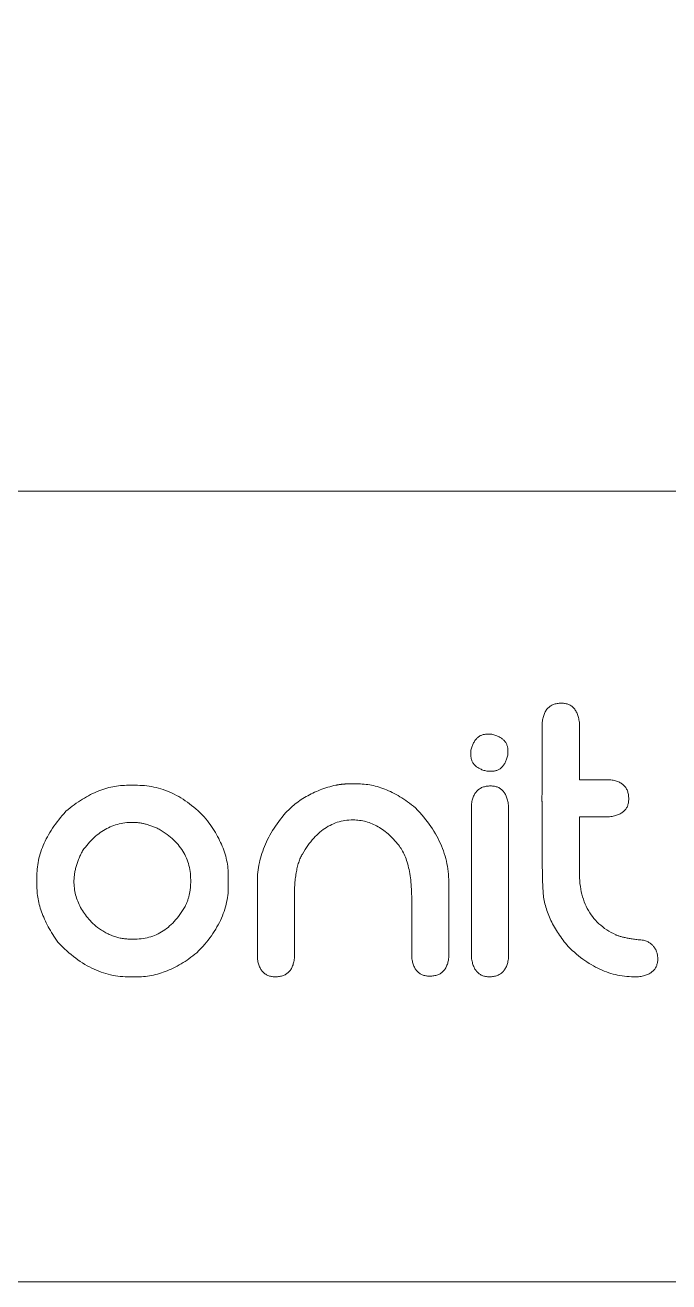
# Model space of a CAD drawing. Header units: metres. Extents: x -2538 to 7610, y -1082 to -498.
# Drawn here: x -1286.2 to -1257.7, y -1081.9 to -1026.2 of the extents above; entities that cross this region are included whole.
import ezdxf

# ---------------------------------------------------------------- set-up
doc = ezdxf.new("R2010")
doc.units = ezdxf.units.M
doc.linetypes.add('AUSGEZOGEN', pattern=[0])
doc.layers.add('Standard', color=7, linetype='AUSGEZOGEN', lineweight=25)

msp = doc.modelspace()

# ---------------------------------------------------------------- linework, layer by layer
at = {"layer": 'Standard', "color": 7, "linetype": 'AUSGEZOGEN', "lineweight": 13}
for points in [[(-1755.083, -1081.873), (-1193.083, -1081.873), (-1193.083, -519.873), (-1755.083, -519.873), (-1755.083, -1081.873)], [(-1262.443, -1056.254), (-1262.398, -1056.255), (-1262.354, -1056.258), (-1262.312, -1056.262), (-1262.271, -1056.269), (-1262.231, -1056.277), (-1262.192, -1056.288), (-1262.155, -1056.3), (-1262.119, -1056.314), (-1262.084, -1056.33), (-1262.051, -1056.348), (-1262.019, -1056.368), (-1261.988, -1056.39), (-1261.958, -1056.413), (-1261.93, -1056.439), (-1261.903, -1056.466), (-1261.877, -1056.495), (-1261.852, -1056.526), (-1261.829, -1056.559), (-1261.807, -1056.594), (-1261.787, -1056.631), (-1261.767, -1056.669), (-1261.749, -1056.71), (-1261.732, -1056.752), (-1261.717, -1056.797), (-1261.702, -1056.843), (-1261.689, -1056.891), (-1261.677, -1056.941), (-1261.667, -1056.992), (-1261.658, -1057.046), (-1261.65, -1057.102), (-1261.65, -1057.11), (-1261.65, -1057.134), (-1261.65, -1057.173), (-1261.65, -1057.225), (-1261.65, -1057.29), (-1261.65, -1057.366), (-1261.65, -1057.452), (-1261.65, -1057.548), (-1261.65, -1057.651), (-1261.65, -1057.761), (-1261.65, -1057.877), (-1261.65, -1057.997), (-1261.65, -1058.12), (-1261.65, -1058.246), (-1261.65, -1058.373), (-1261.65, -1058.5), (-1261.65, -1058.626), (-1261.65, -1058.749), (-1261.65, -1058.87), (-1261.65, -1058.985), (-1261.65, -1059.095), (-1261.65, -1059.199), (-1261.65, -1059.294), (-1261.65, -1059.38), (-1261.65, -1059.456), (-1261.65, -1059.521), (-1261.65, -1059.573), (-1261.65, -1059.612), (-1261.65, -1059.636), (-1261.65, -1059.645), (-1261.645, -1059.645), (-1261.633, -1059.645), (-1261.612, -1059.645), (-1261.585, -1059.645), (-1261.551, -1059.645), (-1261.51, -1059.645), (-1261.465, -1059.645), (-1261.415, -1059.645), (-1261.36, -1059.645), (-1261.302, -1059.645), (-1261.242, -1059.645), (-1261.178, -1059.645), (-1261.113, -1059.645), (-1261.047, -1059.645), (-1260.98, -1059.645), (-1260.913, -1059.645), (-1260.847, -1059.645), (-1260.782, -1059.645), (-1260.718, -1059.645), (-1260.657, -1059.645), (-1260.599, -1059.645), (-1260.545, -1059.645), (-1260.495, -1059.645), (-1260.449, -1059.645), (-1260.409, -1059.645), (-1260.375, -1059.645), (-1260.348, -1059.645), (-1260.327, -1059.645), (-1260.314, -1059.645), (-1260.31, -1059.645), (-1260.254, -1059.651), (-1260.201, -1059.659), (-1260.149, -1059.669), (-1260.099, -1059.68), (-1260.051, -1059.693), (-1260.005, -1059.707), (-1259.961, -1059.722), (-1259.918, -1059.74), (-1259.878, -1059.758), (-1259.839, -1059.778), (-1259.802, -1059.8), (-1259.768, -1059.823), (-1259.735, -1059.847), (-1259.704, -1059.873), (-1259.674, -1059.901), (-1259.647, -1059.93), (-1259.622, -1059.96), (-1259.598, -1059.992), (-1259.576, -1060.026), (-1259.557, -1060.061), (-1259.539, -1060.097), (-1259.523, -1060.135), (-1259.509, -1060.175), (-1259.496, -1060.215), (-1259.486, -1060.258), (-1259.477, -1060.302), (-1259.471, -1060.347), (-1259.466, -1060.394), (-1259.463, -1060.442), (-1259.462, -1060.492), (-1259.463, -1060.537), (-1259.466, -1060.581), (-1259.471, -1060.623), (-1259.477, -1060.664), (-1259.486, -1060.704), (-1259.496, -1060.743), (-1259.509, -1060.78), (-1259.523, -1060.816), (-1259.539, -1060.851), (-1259.557, -1060.884), (-1259.576, -1060.916), (-1259.598, -1060.947), (-1259.622, -1060.977), (-1259.647, -1061.005), (-1259.674, -1061.032), (-1259.704, -1061.058), (-1259.735, -1061.083), (-1259.768, -1061.106), (-1259.802, -1061.128), (-1259.839, -1061.149), (-1259.878, -1061.168), (-1259.918, -1061.186), (-1259.961, -1061.203), (-1260.005, -1061.219), (-1260.051, -1061.233), (-1260.099, -1061.246), (-1260.149, -1061.258), (-1260.201, -1061.268), (-1260.254, -1061.277), (-1260.31, -1061.285), (-1260.314, -1061.285), (-1260.327, -1061.285), (-1260.348, -1061.285), (-1260.375, -1061.285), (-1260.409, -1061.285), (-1260.449, -1061.285), (-1260.495, -1061.285), (-1260.545, -1061.285), (-1260.599, -1061.285), (-1260.657, -1061.285), (-1260.718, -1061.285), (-1260.782, -1061.285), (-1260.847, -1061.285), (-1260.913, -1061.285), (-1260.98, -1061.285), (-1261.047, -1061.285), (-1261.113, -1061.285), (-1261.178, -1061.285), (-1261.242, -1061.285), (-1261.302, -1061.285), (-1261.36, -1061.285), (-1261.415, -1061.285), (-1261.465, -1061.285), (-1261.51, -1061.285), (-1261.551, -1061.285), (-1261.585, -1061.285), (-1261.612, -1061.285), (-1261.633, -1061.285), (-1261.645, -1061.285), (-1261.65, -1061.285), (-1261.65, -1061.293), (-1261.65, -1061.316), (-1261.65, -1061.353), (-1261.65, -1061.403), (-1261.65, -1061.465), (-1261.65, -1061.538), (-1261.65, -1061.621), (-1261.65, -1061.712), (-1261.65, -1061.811), (-1261.65, -1061.916), (-1261.65, -1062.027), (-1261.65, -1062.142), (-1261.65, -1062.26), (-1261.65, -1062.38), (-1261.65, -1062.502), (-1261.65, -1062.623), (-1261.65, -1062.744), (-1261.65, -1062.862), (-1261.65, -1062.977), (-1261.65, -1063.088), (-1261.65, -1063.193), (-1261.65, -1063.292), (-1261.65, -1063.383), (-1261.65, -1063.466), (-1261.65, -1063.539), (-1261.65, -1063.601), (-1261.65, -1063.651), (-1261.65, -1063.688), (-1261.65, -1063.711), (-1261.65, -1063.719), (-1261.648, -1063.854), (-1261.643, -1063.986), (-1261.634, -1064.115), (-1261.621, -1064.241), (-1261.605, -1064.364), (-1261.585, -1064.484), (-1261.562, -1064.602), (-1261.535, -1064.717), (-1261.505, -1064.828), (-1261.471, -1064.937), (-1261.433, -1065.043), (-1261.392, -1065.146), (-1261.347, -1065.246), (-1261.299, -1065.344), (-1261.247, -1065.438), (-1261.191, -1065.53), (-1261.132, -1065.618), (-1261.069, -1065.704), (-1261.003, -1065.787), (-1260.933, -1065.867), (-1260.859, -1065.944), (-1260.782, -1066.018), (-1260.702, -1066.089), (-1260.617, -1066.158), (-1260.53, -1066.223), (-1260.438, -1066.286), (-1260.343, -1066.346), (-1260.245, -1066.403), (-1260.142, -1066.457), (-1260.037, -1066.508), (-1260.012, -1066.519), (-1259.987, -1066.529), (-1259.96, -1066.54), (-1259.932, -1066.55), (-1259.902, -1066.56), (-1259.871, -1066.57), (-1259.839, -1066.58), (-1259.806, -1066.59), (-1259.772, -1066.599), (-1259.736, -1066.608), (-1259.699, -1066.617), (-1259.66, -1066.626), (-1259.621, -1066.635), (-1259.58, -1066.643), (-1259.538, -1066.651), (-1259.494, -1066.66), (-1259.449, -1066.667), (-1259.403, -1066.675), (-1259.356, -1066.683), (-1259.307, -1066.69), (-1259.257, -1066.697), (-1259.206, -1066.704), (-1259.154, -1066.711), (-1259.1, -1066.718), (-1259.045, -1066.724), (-1258.989, -1066.731), (-1258.932, -1066.737), (-1258.873, -1066.743), (-1258.813, -1066.748), (-1258.751, -1066.754), (-1258.714, -1066.77), (-1258.677, -1066.787), (-1258.642, -1066.805), (-1258.608, -1066.824), (-1258.576, -1066.843), (-1258.545, -1066.863), (-1258.515, -1066.884), (-1258.486, -1066.906), (-1258.459, -1066.928), (-1258.432, -1066.952), (-1258.408, -1066.975), (-1258.384, -1067), (-1258.362, -1067.026), (-1258.341, -1067.052), (-1258.321, -1067.079), (-1258.302, -1067.106), (-1258.285, -1067.135), (-1258.269, -1067.164), (-1258.254, -1067.194), (-1258.241, -1067.225), (-1258.229, -1067.256), (-1258.218, -1067.289), (-1258.208, -1067.322), (-1258.2, -1067.356), (-1258.193, -1067.39), (-1258.187, -1067.425), (-1258.183, -1067.462), (-1258.18, -1067.498), (-1258.178, -1067.536), (-1258.177, -1067.574), (-1258.178, -1067.619), (-1258.181, -1067.663), (-1258.186, -1067.705), (-1258.192, -1067.746), (-1258.201, -1067.786), (-1258.211, -1067.825), (-1258.223, -1067.862), (-1258.237, -1067.898), (-1258.254, -1067.933), (-1258.271, -1067.966), (-1258.291, -1067.998), (-1258.313, -1068.029), (-1258.336, -1068.059), (-1258.362, -1068.087), (-1258.389, -1068.114), (-1258.418, -1068.14), (-1258.449, -1068.165), (-1258.482, -1068.188), (-1258.517, -1068.21), (-1258.554, -1068.231), (-1258.593, -1068.25), (-1258.633, -1068.268), (-1258.675, -1068.285), (-1258.72, -1068.301), (-1258.766, -1068.315), (-1258.814, -1068.328), (-1258.864, -1068.34), (-1258.916, -1068.35), (-1258.969, -1068.359), (-1259.025, -1068.367), (-1259.026, -1068.367), (-1259.028, -1068.367), (-1259.031, -1068.367), (-1259.035, -1068.367), (-1259.041, -1068.367), (-1259.048, -1068.367), (-1259.055, -1068.367), (-1259.063, -1068.367), (-1259.072, -1068.367), (-1259.082, -1068.367), (-1259.091, -1068.367), (-1259.102, -1068.367), (-1259.112, -1068.367), (-1259.123, -1068.367), (-1259.134, -1068.367), (-1259.145, -1068.367), (-1259.156, -1068.367), (-1259.167, -1068.367), (-1259.177, -1068.367), (-1259.187, -1068.367), (-1259.196, -1068.367), (-1259.205, -1068.367), (-1259.213, -1068.367), (-1259.221, -1068.367), (-1259.227, -1068.367), (-1259.233, -1068.367), (-1259.237, -1068.367), (-1259.241, -1068.367), (-1259.243, -1068.367), (-1259.244, -1068.367), (-1259.346, -1068.366), (-1259.449, -1068.361), (-1259.551, -1068.354), (-1259.652, -1068.343), (-1259.753, -1068.33), (-1259.854, -1068.314), (-1259.954, -1068.294), (-1260.054, -1068.272), (-1260.153, -1068.247), (-1260.252, -1068.218), (-1260.351, -1068.187), (-1260.449, -1068.153), (-1260.547, -1068.116), (-1260.644, -1068.075), (-1260.741, -1068.032), (-1260.837, -1067.986), (-1260.933, -1067.937), (-1261.029, -1067.885), (-1261.124, -1067.83), (-1261.218, -1067.772), (-1261.313, -1067.711), (-1261.407, -1067.647), (-1261.5, -1067.58), (-1261.593, -1067.51), (-1261.686, -1067.437), (-1261.778, -1067.361), (-1261.869, -1067.282), (-1261.961, -1067.2), (-1262.052, -1067.115), (-1262.142, -1067.027), (-1262.202, -1066.957), (-1262.26, -1066.886), (-1262.317, -1066.815), (-1262.372, -1066.744), (-1262.425, -1066.672), (-1262.477, -1066.601), (-1262.527, -1066.529), (-1262.575, -1066.457), (-1262.622, -1066.385), (-1262.668, -1066.313), (-1262.711, -1066.241), (-1262.753, -1066.169), (-1262.794, -1066.096), (-1262.833, -1066.023), (-1262.87, -1065.951), (-1262.906, -1065.878), (-1262.94, -1065.805), (-1262.972, -1065.731), (-1263.003, -1065.658), (-1263.032, -1065.584), (-1263.06, -1065.51), (-1263.086, -1065.437), (-1263.11, -1065.363), (-1263.133, -1065.288), (-1263.154, -1065.214), (-1263.174, -1065.139), (-1263.192, -1065.065), (-1263.208, -1064.99), (-1263.223, -1064.915), (-1263.236, -1064.84), (-1263.239, -1064.797), (-1263.243, -1064.754), (-1263.246, -1064.71), (-1263.249, -1064.666), (-1263.253, -1064.622), (-1263.256, -1064.577), (-1263.258, -1064.533), (-1263.261, -1064.488), (-1263.264, -1064.442), (-1263.266, -1064.396), (-1263.269, -1064.35), (-1263.271, -1064.304), (-1263.273, -1064.257), (-1263.275, -1064.21), (-1263.277, -1064.163), (-1263.279, -1064.116), (-1263.28, -1064.068), (-1263.282, -1064.02), (-1263.283, -1063.971), (-1263.284, -1063.922), (-1263.286, -1063.873), (-1263.287, -1063.824), (-1263.288, -1063.774), (-1263.288, -1063.724), (-1263.289, -1063.674), (-1263.289, -1063.623), (-1263.29, -1063.572), (-1263.29, -1063.521), (-1263.29, -1063.47), (-1263.29, -1063.418), (-1263.29, -1063.41), (-1263.29, -1063.387), (-1263.29, -1063.351), (-1263.29, -1063.301), (-1263.29, -1063.24), (-1263.29, -1063.168), (-1263.29, -1063.086), (-1263.29, -1062.996), (-1263.29, -1062.898), (-1263.29, -1062.794), (-1263.29, -1062.685), (-1263.29, -1062.571), (-1263.29, -1062.454), (-1263.29, -1062.335), (-1263.29, -1062.215), (-1263.29, -1062.095), (-1263.29, -1061.976), (-1263.29, -1061.859), (-1263.29, -1061.745), (-1263.29, -1061.636), (-1263.29, -1061.532), (-1263.29, -1061.434), (-1263.29, -1061.344), (-1263.29, -1061.262), (-1263.29, -1061.19), (-1263.29, -1061.129), (-1263.29, -1061.079), (-1263.29, -1061.042), (-1263.29, -1061.02), (-1263.29, -1061.012), (-1263.29, -1060.988), (-1263.291, -1060.965), (-1263.291, -1060.942), (-1263.291, -1060.92), (-1263.291, -1060.898), (-1263.292, -1060.876), (-1263.292, -1060.855), (-1263.292, -1060.834), (-1263.293, -1060.813), (-1263.294, -1060.793), (-1263.294, -1060.773), (-1263.295, -1060.754), (-1263.296, -1060.735), (-1263.296, -1060.716), (-1263.297, -1060.697), (-1263.298, -1060.679), (-1263.299, -1060.662), (-1263.3, -1060.644), (-1263.302, -1060.627), (-1263.303, -1060.611), (-1263.304, -1060.594), (-1263.305, -1060.579), (-1263.307, -1060.563), (-1263.308, -1060.548), (-1263.31, -1060.533), (-1263.311, -1060.519), (-1263.313, -1060.505), (-1263.314, -1060.491), (-1263.316, -1060.478), (-1263.318, -1060.465), (-1263.316, -1060.452), (-1263.314, -1060.439), (-1263.313, -1060.425), (-1263.311, -1060.411), (-1263.31, -1060.397), (-1263.308, -1060.382), (-1263.307, -1060.367), (-1263.305, -1060.351), (-1263.304, -1060.335), (-1263.303, -1060.319), (-1263.302, -1060.302), (-1263.3, -1060.286), (-1263.299, -1060.268), (-1263.298, -1060.251), (-1263.297, -1060.232), (-1263.296, -1060.214), (-1263.296, -1060.195), (-1263.295, -1060.176), (-1263.294, -1060.157), (-1263.294, -1060.137), (-1263.293, -1060.116), (-1263.292, -1060.096), (-1263.292, -1060.075), (-1263.292, -1060.054), (-1263.291, -1060.032), (-1263.291, -1060.01), (-1263.291, -1059.987), (-1263.291, -1059.965), (-1263.29, -1059.942), (-1263.29, -1059.918), (-1263.29, -1059.909), (-1263.29, -1059.882), (-1263.29, -1059.839), (-1263.29, -1059.781), (-1263.29, -1059.709), (-1263.29, -1059.625), (-1263.29, -1059.53), (-1263.29, -1059.424), (-1263.29, -1059.31), (-1263.29, -1059.188), (-1263.29, -1059.06), (-1263.29, -1058.927), (-1263.29, -1058.79), (-1263.29, -1058.65), (-1263.29, -1058.51), (-1263.29, -1058.369), (-1263.29, -1058.23), (-1263.29, -1058.093), (-1263.29, -1057.96), (-1263.29, -1057.832), (-1263.29, -1057.71), (-1263.29, -1057.596), (-1263.29, -1057.49), (-1263.29, -1057.395), (-1263.29, -1057.31), (-1263.29, -1057.238), (-1263.29, -1057.18), (-1263.29, -1057.137), (-1263.29, -1057.111), (-1263.29, -1057.102), (-1263.284, -1057.046), (-1263.276, -1056.992), (-1263.266, -1056.941), (-1263.255, -1056.891), (-1263.242, -1056.843), (-1263.228, -1056.797), (-1263.213, -1056.752), (-1263.195, -1056.71), (-1263.177, -1056.669), (-1263.157, -1056.631), (-1263.135, -1056.594), (-1263.112, -1056.559), (-1263.088, -1056.526), (-1263.062, -1056.495), (-1263.034, -1056.466), (-1263.005, -1056.439), (-1262.975, -1056.413), (-1262.943, -1056.39), (-1262.909, -1056.368), (-1262.874, -1056.348), (-1262.838, -1056.33), (-1262.8, -1056.314), (-1262.76, -1056.3), (-1262.72, -1056.288), (-1262.677, -1056.277), (-1262.633, -1056.269), (-1262.588, -1056.262), (-1262.541, -1056.258), (-1262.493, -1056.255), (-1262.443, -1056.254)], [(-1265.745, -1057.628), (-1265.744, -1057.628), (-1265.742, -1057.628), (-1265.738, -1057.628), (-1265.734, -1057.628), (-1265.728, -1057.628), (-1265.722, -1057.628), (-1265.714, -1057.628), (-1265.706, -1057.628), (-1265.697, -1057.628), (-1265.688, -1057.628), (-1265.678, -1057.628), (-1265.668, -1057.628), (-1265.657, -1057.628), (-1265.646, -1057.628), (-1265.635, -1057.628), (-1265.624, -1057.628), (-1265.613, -1057.628), (-1265.603, -1057.628), (-1265.592, -1057.628), (-1265.583, -1057.628), (-1265.573, -1057.628), (-1265.564, -1057.628), (-1265.556, -1057.628), (-1265.549, -1057.628), (-1265.542, -1057.628), (-1265.536, -1057.628), (-1265.532, -1057.628), (-1265.529, -1057.628), (-1265.527, -1057.628), (-1265.526, -1057.628), (-1265.479, -1057.641), (-1265.434, -1057.654), (-1265.391, -1057.668), (-1265.349, -1057.683), (-1265.309, -1057.699), (-1265.27, -1057.715), (-1265.233, -1057.733), (-1265.197, -1057.751), (-1265.163, -1057.769), (-1265.131, -1057.789), (-1265.1, -1057.809), (-1265.071, -1057.83), (-1265.043, -1057.852), (-1265.017, -1057.875), (-1264.993, -1057.898), (-1264.97, -1057.922), (-1264.948, -1057.947), (-1264.929, -1057.972), (-1264.91, -1057.999), (-1264.894, -1058.026), (-1264.879, -1058.054), (-1264.865, -1058.082), (-1264.854, -1058.112), (-1264.843, -1058.142), (-1264.835, -1058.173), (-1264.828, -1058.205), (-1264.822, -1058.237), (-1264.818, -1058.27), (-1264.816, -1058.304), (-1264.815, -1058.339), (-1264.815, -1058.34), (-1264.815, -1058.342), (-1264.815, -1058.345), (-1264.815, -1058.35), (-1264.815, -1058.355), (-1264.815, -1058.362), (-1264.815, -1058.369), (-1264.815, -1058.377), (-1264.815, -1058.386), (-1264.815, -1058.396), (-1264.815, -1058.406), (-1264.815, -1058.416), (-1264.815, -1058.427), (-1264.815, -1058.437), (-1264.815, -1058.448), (-1264.815, -1058.459), (-1264.815, -1058.47), (-1264.815, -1058.481), (-1264.815, -1058.491), (-1264.815, -1058.501), (-1264.815, -1058.51), (-1264.815, -1058.519), (-1264.815, -1058.527), (-1264.815, -1058.535), (-1264.815, -1058.541), (-1264.815, -1058.547), (-1264.815, -1058.552), (-1264.815, -1058.555), (-1264.815, -1058.557), (-1264.815, -1058.558), (-1264.828, -1058.604), (-1264.841, -1058.649), (-1264.855, -1058.693), (-1264.87, -1058.735), (-1264.886, -1058.775), (-1264.902, -1058.814), (-1264.92, -1058.851), (-1264.938, -1058.886), (-1264.956, -1058.92), (-1264.976, -1058.953), (-1264.996, -1058.983), (-1265.017, -1059.013), (-1265.039, -1059.04), (-1265.062, -1059.066), (-1265.085, -1059.091), (-1265.109, -1059.114), (-1265.134, -1059.135), (-1265.159, -1059.155), (-1265.186, -1059.173), (-1265.213, -1059.19), (-1265.241, -1059.205), (-1265.269, -1059.218), (-1265.299, -1059.23), (-1265.329, -1059.24), (-1265.36, -1059.249), (-1265.391, -1059.256), (-1265.424, -1059.261), (-1265.457, -1059.265), (-1265.491, -1059.268), (-1265.526, -1059.269), (-1265.527, -1059.269), (-1265.529, -1059.269), (-1265.532, -1059.269), (-1265.536, -1059.269), (-1265.542, -1059.269), (-1265.549, -1059.269), (-1265.556, -1059.269), (-1265.564, -1059.269), (-1265.573, -1059.269), (-1265.583, -1059.269), (-1265.592, -1059.269), (-1265.603, -1059.269), (-1265.613, -1059.269), (-1265.624, -1059.269), (-1265.635, -1059.269), (-1265.646, -1059.269), (-1265.657, -1059.269), (-1265.668, -1059.269), (-1265.678, -1059.269), (-1265.688, -1059.269), (-1265.697, -1059.269), (-1265.706, -1059.269), (-1265.714, -1059.269), (-1265.722, -1059.269), (-1265.728, -1059.269), (-1265.734, -1059.269), (-1265.738, -1059.269), (-1265.742, -1059.269), (-1265.744, -1059.269), (-1265.745, -1059.269), (-1265.791, -1059.256), (-1265.836, -1059.242), (-1265.88, -1059.228), (-1265.922, -1059.213), (-1265.962, -1059.198), (-1266.001, -1059.181), (-1266.038, -1059.164), (-1266.073, -1059.146), (-1266.107, -1059.127), (-1266.14, -1059.108), (-1266.17, -1059.087), (-1266.2, -1059.066), (-1266.227, -1059.044), (-1266.253, -1059.022), (-1266.278, -1058.999), (-1266.301, -1058.975), (-1266.322, -1058.95), (-1266.342, -1058.924), (-1266.36, -1058.898), (-1266.377, -1058.871), (-1266.392, -1058.843), (-1266.405, -1058.814), (-1266.417, -1058.785), (-1266.427, -1058.755), (-1266.436, -1058.724), (-1266.443, -1058.692), (-1266.448, -1058.66), (-1266.452, -1058.626), (-1266.455, -1058.592), (-1266.456, -1058.558), (-1266.456, -1058.557), (-1266.456, -1058.555), (-1266.456, -1058.552), (-1266.456, -1058.547), (-1266.456, -1058.541), (-1266.456, -1058.535), (-1266.456, -1058.527), (-1266.456, -1058.519), (-1266.456, -1058.51), (-1266.456, -1058.501), (-1266.456, -1058.491), (-1266.456, -1058.481), (-1266.456, -1058.47), (-1266.456, -1058.459), (-1266.456, -1058.448), (-1266.456, -1058.437), (-1266.456, -1058.427), (-1266.456, -1058.416), (-1266.456, -1058.406), (-1266.456, -1058.396), (-1266.456, -1058.386), (-1266.456, -1058.377), (-1266.456, -1058.369), (-1266.456, -1058.362), (-1266.456, -1058.355), (-1266.456, -1058.35), (-1266.456, -1058.345), (-1266.456, -1058.342), (-1266.456, -1058.34), (-1266.456, -1058.339), (-1266.443, -1058.292), (-1266.429, -1058.247), (-1266.415, -1058.204), (-1266.4, -1058.162), (-1266.384, -1058.122), (-1266.368, -1058.083), (-1266.351, -1058.046), (-1266.333, -1058.01), (-1266.314, -1057.976), (-1266.295, -1057.944), (-1266.274, -1057.913), (-1266.253, -1057.884), (-1266.231, -1057.856), (-1266.209, -1057.83), (-1266.186, -1057.806), (-1266.161, -1057.783), (-1266.137, -1057.761), (-1266.111, -1057.742), (-1266.085, -1057.724), (-1266.058, -1057.707), (-1266.03, -1057.692), (-1266.001, -1057.678), (-1265.972, -1057.667), (-1265.942, -1057.656), (-1265.911, -1057.648), (-1265.879, -1057.641), (-1265.846, -1057.635), (-1265.813, -1057.631), (-1265.779, -1057.629), (-1265.745, -1057.628)], [(-1271.917, -1059.829), (-1271.916, -1059.829), (-1271.911, -1059.829), (-1271.904, -1059.829), (-1271.893, -1059.829), (-1271.881, -1059.829), (-1271.866, -1059.829), (-1271.85, -1059.829), (-1271.831, -1059.829), (-1271.811, -1059.829), (-1271.79, -1059.829), (-1271.767, -1059.829), (-1271.744, -1059.829), (-1271.72, -1059.829), (-1271.696, -1059.829), (-1271.671, -1059.829), (-1271.647, -1059.829), (-1271.622, -1059.829), (-1271.598, -1059.829), (-1271.575, -1059.829), (-1271.553, -1059.829), (-1271.532, -1059.829), (-1271.512, -1059.829), (-1271.493, -1059.829), (-1271.476, -1059.829), (-1271.462, -1059.829), (-1271.449, -1059.829), (-1271.439, -1059.829), (-1271.431, -1059.829), (-1271.427, -1059.829), (-1271.425, -1059.829), (-1271.344, -1059.83), (-1271.262, -1059.834), (-1271.18, -1059.84), (-1271.098, -1059.848), (-1271.015, -1059.859), (-1270.933, -1059.872), (-1270.85, -1059.887), (-1270.768, -1059.904), (-1270.685, -1059.924), (-1270.602, -1059.947), (-1270.519, -1059.972), (-1270.435, -1059.999), (-1270.352, -1060.028), (-1270.268, -1060.06), (-1270.184, -1060.094), (-1270.101, -1060.13), (-1270.016, -1060.169), (-1269.932, -1060.211), (-1269.848, -1060.254), (-1269.763, -1060.3), (-1269.679, -1060.348), (-1269.594, -1060.399), (-1269.509, -1060.452), (-1269.424, -1060.507), (-1269.338, -1060.565), (-1269.253, -1060.625), (-1269.167, -1060.687), (-1269.082, -1060.752), (-1268.996, -1060.819), (-1268.91, -1060.889), (-1268.813, -1060.99), (-1268.719, -1061.091), (-1268.629, -1061.194), (-1268.542, -1061.296), (-1268.458, -1061.4), (-1268.378, -1061.504), (-1268.301, -1061.608), (-1268.227, -1061.713), (-1268.157, -1061.819), (-1268.089, -1061.926), (-1268.025, -1062.032), (-1267.965, -1062.14), (-1267.907, -1062.248), (-1267.853, -1062.357), (-1267.802, -1062.466), (-1267.755, -1062.576), (-1267.71, -1062.686), (-1267.669, -1062.798), (-1267.632, -1062.909), (-1267.597, -1063.021), (-1267.566, -1063.134), (-1267.538, -1063.248), (-1267.513, -1063.362), (-1267.492, -1063.476), (-1267.474, -1063.592), (-1267.459, -1063.708), (-1267.448, -1063.824), (-1267.44, -1063.941), (-1267.435, -1064.059), (-1267.433, -1064.177), (-1267.433, -1064.188), (-1267.433, -1064.219), (-1267.433, -1064.27), (-1267.433, -1064.339), (-1267.433, -1064.424), (-1267.433, -1064.524), (-1267.433, -1064.638), (-1267.433, -1064.763), (-1267.433, -1064.899), (-1267.433, -1065.043), (-1267.433, -1065.195), (-1267.433, -1065.353), (-1267.433, -1065.516), (-1267.433, -1065.681), (-1267.433, -1065.848), (-1267.433, -1066.015), (-1267.433, -1066.18), (-1267.433, -1066.343), (-1267.433, -1066.501), (-1267.433, -1066.653), (-1267.433, -1066.798), (-1267.433, -1066.933), (-1267.433, -1067.059), (-1267.433, -1067.172), (-1267.433, -1067.272), (-1267.433, -1067.357), (-1267.433, -1067.426), (-1267.433, -1067.477), (-1267.433, -1067.509), (-1267.433, -1067.52), (-1267.44, -1067.573), (-1267.448, -1067.625), (-1267.457, -1067.675), (-1267.469, -1067.724), (-1267.481, -1067.77), (-1267.495, -1067.815), (-1267.511, -1067.858), (-1267.528, -1067.899), (-1267.547, -1067.938), (-1267.567, -1067.975), (-1267.588, -1068.011), (-1267.611, -1068.045), (-1267.636, -1068.076), (-1267.662, -1068.107), (-1267.689, -1068.135), (-1267.718, -1068.161), (-1267.749, -1068.186), (-1267.781, -1068.209), (-1267.814, -1068.23), (-1267.849, -1068.249), (-1267.886, -1068.266), (-1267.924, -1068.282), (-1267.963, -1068.295), (-1268.004, -1068.307), (-1268.046, -1068.317), (-1268.09, -1068.325), (-1268.136, -1068.332), (-1268.182, -1068.336), (-1268.231, -1068.339), (-1268.281, -1068.34), (-1268.326, -1068.339), (-1268.369, -1068.336), (-1268.412, -1068.332), (-1268.453, -1068.325), (-1268.493, -1068.317), (-1268.531, -1068.307), (-1268.568, -1068.295), (-1268.604, -1068.282), (-1268.639, -1068.266), (-1268.673, -1068.249), (-1268.705, -1068.23), (-1268.736, -1068.209), (-1268.765, -1068.186), (-1268.794, -1068.161), (-1268.821, -1068.135), (-1268.847, -1068.107), (-1268.871, -1068.076), (-1268.894, -1068.045), (-1268.916, -1068.011), (-1268.937, -1067.975), (-1268.956, -1067.938), (-1268.975, -1067.899), (-1268.991, -1067.858), (-1269.007, -1067.815), (-1269.021, -1067.77), (-1269.034, -1067.724), (-1269.046, -1067.675), (-1269.057, -1067.625), (-1269.066, -1067.573), (-1269.074, -1067.52), (-1269.074, -1067.511), (-1269.074, -1067.486), (-1269.074, -1067.447), (-1269.074, -1067.393), (-1269.074, -1067.327), (-1269.074, -1067.249), (-1269.074, -1067.161), (-1269.074, -1067.064), (-1269.074, -1066.958), (-1269.074, -1066.846), (-1269.074, -1066.728), (-1269.074, -1066.605), (-1269.074, -1066.479), (-1269.074, -1066.35), (-1269.074, -1066.221), (-1269.074, -1066.091), (-1269.074, -1065.963), (-1269.074, -1065.836), (-1269.074, -1065.714), (-1269.074, -1065.595), (-1269.074, -1065.483), (-1269.074, -1065.378), (-1269.074, -1065.28), (-1269.074, -1065.192), (-1269.074, -1065.114), (-1269.074, -1065.048), (-1269.074, -1064.995), (-1269.074, -1064.955), (-1269.074, -1064.93), (-1269.074, -1064.922), (-1269.074, -1064.809), (-1269.076, -1064.698), (-1269.08, -1064.59), (-1269.085, -1064.484), (-1269.091, -1064.379), (-1269.099, -1064.277), (-1269.108, -1064.178), (-1269.118, -1064.08), (-1269.13, -1063.985), (-1269.144, -1063.891), (-1269.158, -1063.8), (-1269.174, -1063.711), (-1269.192, -1063.624), (-1269.211, -1063.54), (-1269.231, -1063.457), (-1269.252, -1063.377), (-1269.276, -1063.299), (-1269.3, -1063.223), (-1269.326, -1063.149), (-1269.353, -1063.078), (-1269.382, -1063.008), (-1269.412, -1062.941), (-1269.443, -1062.876), (-1269.476, -1062.813), (-1269.51, -1062.753), (-1269.546, -1062.694), (-1269.583, -1062.638), (-1269.621, -1062.583), (-1269.661, -1062.531), (-1269.703, -1062.481), (-1269.761, -1062.412), (-1269.819, -1062.345), (-1269.878, -1062.28), (-1269.938, -1062.218), (-1269.998, -1062.158), (-1270.059, -1062.1), (-1270.12, -1062.045), (-1270.182, -1061.992), (-1270.244, -1061.941), (-1270.307, -1061.893), (-1270.37, -1061.847), (-1270.434, -1061.803), (-1270.499, -1061.762), (-1270.563, -1061.723), (-1270.629, -1061.687), (-1270.695, -1061.653), (-1270.761, -1061.621), (-1270.828, -1061.591), (-1270.895, -1061.564), (-1270.963, -1061.54), (-1271.032, -1061.517), (-1271.101, -1061.497), (-1271.17, -1061.48), (-1271.24, -1061.464), (-1271.311, -1061.451), (-1271.382, -1061.441), (-1271.453, -1061.432), (-1271.526, -1061.427), (-1271.598, -1061.423), (-1271.671, -1061.422), (-1271.762, -1061.424), (-1271.852, -1061.429), (-1271.941, -1061.437), (-1272.029, -1061.449), (-1272.115, -1061.464), (-1272.201, -1061.482), (-1272.285, -1061.504), (-1272.368, -1061.529), (-1272.45, -1061.558), (-1272.531, -1061.59), (-1272.611, -1061.625), (-1272.69, -1061.664), (-1272.767, -1061.706), (-1272.844, -1061.751), (-1272.919, -1061.8), (-1272.993, -1061.852), (-1273.066, -1061.907), (-1273.138, -1061.966), (-1273.209, -1062.028), (-1273.279, -1062.093), (-1273.347, -1062.162), (-1273.415, -1062.234), (-1273.481, -1062.31), (-1273.546, -1062.389), (-1273.61, -1062.471), (-1273.673, -1062.557), (-1273.735, -1062.646), (-1273.796, -1062.738), (-1273.855, -1062.834), (-1273.914, -1062.933), (-1273.937, -1062.973), (-1273.959, -1063.016), (-1273.981, -1063.06), (-1274.002, -1063.105), (-1274.022, -1063.152), (-1274.041, -1063.2), (-1274.06, -1063.25), (-1274.078, -1063.302), (-1274.095, -1063.354), (-1274.111, -1063.409), (-1274.126, -1063.465), (-1274.141, -1063.522), (-1274.155, -1063.581), (-1274.168, -1063.641), (-1274.18, -1063.703), (-1274.192, -1063.767), (-1274.202, -1063.832), (-1274.212, -1063.898), (-1274.221, -1063.966), (-1274.229, -1064.036), (-1274.237, -1064.106), (-1274.244, -1064.179), (-1274.25, -1064.253), (-1274.255, -1064.328), (-1274.259, -1064.405), (-1274.263, -1064.484), (-1274.265, -1064.564), (-1274.267, -1064.645), (-1274.269, -1064.728), (-1274.269, -1064.813), (-1274.269, -1064.821), (-1274.269, -1064.847), (-1274.269, -1064.889), (-1274.269, -1064.945), (-1274.269, -1065.015), (-1274.269, -1065.097), (-1274.269, -1065.19), (-1274.269, -1065.292), (-1274.269, -1065.403), (-1274.269, -1065.521), (-1274.269, -1065.646), (-1274.269, -1065.775), (-1274.269, -1065.908), (-1274.269, -1066.043), (-1274.269, -1066.18), (-1274.269, -1066.316), (-1274.269, -1066.452), (-1274.269, -1066.584), (-1274.269, -1066.714), (-1274.269, -1066.838), (-1274.269, -1066.956), (-1274.269, -1067.067), (-1274.269, -1067.17), (-1274.269, -1067.263), (-1274.269, -1067.344), (-1274.269, -1067.414), (-1274.269, -1067.47), (-1274.269, -1067.512), (-1274.269, -1067.538), (-1274.269, -1067.547), (-1274.276, -1067.601), (-1274.284, -1067.653), (-1274.293, -1067.703), (-1274.305, -1067.751), (-1274.317, -1067.798), (-1274.331, -1067.842), (-1274.347, -1067.885), (-1274.364, -1067.926), (-1274.383, -1067.965), (-1274.403, -1068.003), (-1274.424, -1068.038), (-1274.447, -1068.072), (-1274.472, -1068.104), (-1274.498, -1068.134), (-1274.525, -1068.162), (-1274.554, -1068.189), (-1274.585, -1068.213), (-1274.617, -1068.236), (-1274.65, -1068.257), (-1274.685, -1068.276), (-1274.722, -1068.293), (-1274.76, -1068.309), (-1274.799, -1068.323), (-1274.84, -1068.334), (-1274.882, -1068.344), (-1274.926, -1068.353), (-1274.972, -1068.359), (-1275.018, -1068.364), (-1275.067, -1068.366), (-1275.117, -1068.367), (-1275.162, -1068.366), (-1275.205, -1068.364), (-1275.248, -1068.359), (-1275.289, -1068.353), (-1275.329, -1068.344), (-1275.367, -1068.334), (-1275.404, -1068.323), (-1275.44, -1068.309), (-1275.475, -1068.293), (-1275.509, -1068.276), (-1275.541, -1068.257), (-1275.572, -1068.236), (-1275.601, -1068.213), (-1275.63, -1068.189), (-1275.657, -1068.162), (-1275.682, -1068.134), (-1275.707, -1068.104), (-1275.73, -1068.072), (-1275.752, -1068.038), (-1275.773, -1068.003), (-1275.792, -1067.965), (-1275.81, -1067.926), (-1275.827, -1067.885), (-1275.843, -1067.842), (-1275.857, -1067.798), (-1275.87, -1067.751), (-1275.882, -1067.703), (-1275.892, -1067.653), (-1275.902, -1067.601), (-1275.91, -1067.547), (-1275.91, -1067.536), (-1275.91, -1067.504), (-1275.91, -1067.452), (-1275.91, -1067.382), (-1275.91, -1067.295), (-1275.91, -1067.194), (-1275.91, -1067.078), (-1275.91, -1066.951), (-1275.91, -1066.813), (-1275.91, -1066.666), (-1275.91, -1066.512), (-1275.91, -1066.351), (-1275.91, -1066.186), (-1275.91, -1066.018), (-1275.91, -1065.848), (-1275.91, -1065.679), (-1275.91, -1065.51), (-1275.91, -1065.345), (-1275.91, -1065.185), (-1275.91, -1065.03), (-1275.91, -1064.883), (-1275.91, -1064.745), (-1275.91, -1064.618), (-1275.91, -1064.503), (-1275.91, -1064.401), (-1275.91, -1064.315), (-1275.91, -1064.245), (-1275.91, -1064.193), (-1275.91, -1064.161), (-1275.91, -1064.149), (-1275.908, -1064.044), (-1275.904, -1063.939), (-1275.897, -1063.835), (-1275.887, -1063.73), (-1275.875, -1063.626), (-1275.859, -1063.522), (-1275.841, -1063.419), (-1275.82, -1063.315), (-1275.796, -1063.212), (-1275.77, -1063.109), (-1275.74, -1063.006), (-1275.708, -1062.904), (-1275.673, -1062.801), (-1275.636, -1062.699), (-1275.595, -1062.598), (-1275.552, -1062.496), (-1275.506, -1062.395), (-1275.457, -1062.294), (-1275.405, -1062.193), (-1275.351, -1062.093), (-1275.293, -1061.992), (-1275.233, -1061.892), (-1275.17, -1061.793), (-1275.105, -1061.693), (-1275.036, -1061.594), (-1274.965, -1061.495), (-1274.891, -1061.396), (-1274.814, -1061.297), (-1274.734, -1061.199), (-1274.652, -1061.101), (-1274.595, -1061.042), (-1274.537, -1060.984), (-1274.478, -1060.927), (-1274.418, -1060.872), (-1274.357, -1060.818), (-1274.294, -1060.765), (-1274.23, -1060.714), (-1274.165, -1060.664), (-1274.099, -1060.615), (-1274.032, -1060.567), (-1273.964, -1060.521), (-1273.894, -1060.476), (-1273.823, -1060.432), (-1273.751, -1060.39), (-1273.678, -1060.349), (-1273.603, -1060.309), (-1273.528, -1060.27), (-1273.451, -1060.233), (-1273.373, -1060.197), (-1273.294, -1060.162), (-1273.213, -1060.128), (-1273.132, -1060.096), (-1273.049, -1060.065), (-1272.965, -1060.035), (-1272.88, -1060.007), (-1272.794, -1059.98), (-1272.706, -1059.954), (-1272.618, -1059.929), (-1272.528, -1059.906), (-1272.437, -1059.884), (-1272.415, -1059.88), (-1272.394, -1059.877), (-1272.373, -1059.873), (-1272.352, -1059.87), (-1272.331, -1059.867), (-1272.311, -1059.864), (-1272.291, -1059.861), (-1272.272, -1059.858), (-1272.252, -1059.856), (-1272.233, -1059.853), (-1272.215, -1059.851), (-1272.196, -1059.849), (-1272.178, -1059.847), (-1272.16, -1059.845), (-1272.143, -1059.843), (-1272.126, -1059.841), (-1272.109, -1059.839), (-1272.092, -1059.838), (-1272.076, -1059.836), (-1272.06, -1059.835), (-1272.044, -1059.834), (-1272.029, -1059.833), (-1272.014, -1059.832), (-1271.999, -1059.831), (-1271.985, -1059.831), (-1271.971, -1059.83), (-1271.957, -1059.83), (-1271.944, -1059.829), (-1271.93, -1059.829), (-1271.917, -1059.829)], [(-1281.706, -1059.891), (-1281.705, -1059.891), (-1281.7, -1059.891), (-1281.693, -1059.891), (-1281.683, -1059.891), (-1281.67, -1059.891), (-1281.655, -1059.891), (-1281.639, -1059.891), (-1281.62, -1059.891), (-1281.6, -1059.891), (-1281.579, -1059.891), (-1281.556, -1059.891), (-1281.533, -1059.891), (-1281.509, -1059.891), (-1281.485, -1059.891), (-1281.46, -1059.891), (-1281.436, -1059.891), (-1281.411, -1059.891), (-1281.388, -1059.891), (-1281.364, -1059.891), (-1281.342, -1059.891), (-1281.321, -1059.891), (-1281.301, -1059.891), (-1281.282, -1059.891), (-1281.265, -1059.891), (-1281.251, -1059.891), (-1281.238, -1059.891), (-1281.228, -1059.891), (-1281.221, -1059.891), (-1281.216, -1059.891), (-1281.214, -1059.891), (-1281.109, -1059.892), (-1281.005, -1059.897), (-1280.901, -1059.905), (-1280.797, -1059.915), (-1280.694, -1059.929), (-1280.591, -1059.946), (-1280.489, -1059.967), (-1280.387, -1059.99), (-1280.285, -1060.016), (-1280.184, -1060.046), (-1280.084, -1060.078), (-1279.984, -1060.114), (-1279.884, -1060.153), (-1279.785, -1060.194), (-1279.686, -1060.239), (-1279.588, -1060.287), (-1279.49, -1060.338), (-1279.393, -1060.393), (-1279.296, -1060.45), (-1279.2, -1060.51), (-1279.104, -1060.574), (-1279.009, -1060.641), (-1278.914, -1060.71), (-1278.819, -1060.783), (-1278.725, -1060.859), (-1278.631, -1060.938), (-1278.538, -1061.02), (-1278.445, -1061.105), (-1278.353, -1061.194), (-1278.261, -1061.285), (-1278.191, -1061.372), (-1278.124, -1061.458), (-1278.059, -1061.545), (-1277.996, -1061.632), (-1277.935, -1061.719), (-1277.877, -1061.806), (-1277.822, -1061.893), (-1277.768, -1061.98), (-1277.717, -1062.067), (-1277.669, -1062.154), (-1277.623, -1062.241), (-1277.579, -1062.329), (-1277.537, -1062.416), (-1277.498, -1062.503), (-1277.461, -1062.591), (-1277.427, -1062.678), (-1277.395, -1062.766), (-1277.365, -1062.854), (-1277.338, -1062.941), (-1277.313, -1063.029), (-1277.291, -1063.117), (-1277.271, -1063.205), (-1277.253, -1063.293), (-1277.237, -1063.381), (-1277.224, -1063.469), (-1277.214, -1063.557), (-1277.205, -1063.645), (-1277.199, -1063.733), (-1277.196, -1063.822), (-1277.195, -1063.91), (-1277.195, -1063.912), (-1277.195, -1063.916), (-1277.195, -1063.922), (-1277.195, -1063.931), (-1277.195, -1063.943), (-1277.195, -1063.956), (-1277.195, -1063.971), (-1277.195, -1063.987), (-1277.195, -1064.005), (-1277.195, -1064.024), (-1277.195, -1064.044), (-1277.195, -1064.064), (-1277.195, -1064.085), (-1277.195, -1064.107), (-1277.195, -1064.129), (-1277.195, -1064.151), (-1277.195, -1064.172), (-1277.195, -1064.194), (-1277.195, -1064.214), (-1277.195, -1064.234), (-1277.195, -1064.253), (-1277.195, -1064.271), (-1277.195, -1064.287), (-1277.195, -1064.302), (-1277.195, -1064.315), (-1277.195, -1064.326), (-1277.195, -1064.335), (-1277.195, -1064.342), (-1277.195, -1064.346), (-1277.195, -1064.348), (-1277.196, -1064.452), (-1277.201, -1064.556), (-1277.209, -1064.659), (-1277.22, -1064.762), (-1277.233, -1064.864), (-1277.251, -1064.967), (-1277.271, -1065.068), (-1277.294, -1065.17), (-1277.32, -1065.271), (-1277.35, -1065.371), (-1277.382, -1065.472), (-1277.418, -1065.571), (-1277.457, -1065.671), (-1277.498, -1065.77), (-1277.543, -1065.869), (-1277.591, -1065.967), (-1277.643, -1066.065), (-1277.697, -1066.162), (-1277.754, -1066.259), (-1277.815, -1066.356), (-1277.878, -1066.452), (-1277.945, -1066.548), (-1278.014, -1066.643), (-1278.087, -1066.739), (-1278.163, -1066.833), (-1278.242, -1066.928), (-1278.324, -1067.021), (-1278.41, -1067.115), (-1278.498, -1067.208), (-1278.589, -1067.301), (-1278.676, -1067.371), (-1278.763, -1067.438), (-1278.851, -1067.503), (-1278.938, -1067.566), (-1279.025, -1067.627), (-1279.112, -1067.685), (-1279.199, -1067.74), (-1279.287, -1067.794), (-1279.374, -1067.845), (-1279.461, -1067.893), (-1279.549, -1067.939), (-1279.636, -1067.983), (-1279.724, -1068.025), (-1279.811, -1068.064), (-1279.898, -1068.101), (-1279.986, -1068.135), (-1280.074, -1068.167), (-1280.161, -1068.197), (-1280.249, -1068.224), (-1280.336, -1068.249), (-1280.424, -1068.271), (-1280.512, -1068.291), (-1280.599, -1068.309), (-1280.687, -1068.325), (-1280.775, -1068.338), (-1280.863, -1068.348), (-1280.951, -1068.357), (-1281.038, -1068.362), (-1281.126, -1068.366), (-1281.214, -1068.367), (-1281.216, -1068.367), (-1281.22, -1068.367), (-1281.227, -1068.367), (-1281.236, -1068.367), (-1281.247, -1068.367), (-1281.26, -1068.367), (-1281.275, -1068.367), (-1281.291, -1068.367), (-1281.309, -1068.367), (-1281.328, -1068.367), (-1281.348, -1068.367), (-1281.368, -1068.367), (-1281.39, -1068.367), (-1281.411, -1068.367), (-1281.433, -1068.367), (-1281.455, -1068.367), (-1281.477, -1068.367), (-1281.498, -1068.367), (-1281.518, -1068.367), (-1281.538, -1068.367), (-1281.557, -1068.367), (-1281.575, -1068.367), (-1281.591, -1068.367), (-1281.606, -1068.367), (-1281.619, -1068.367), (-1281.631, -1068.367), (-1281.64, -1068.367), (-1281.646, -1068.367), (-1281.65, -1068.367), (-1281.652, -1068.367), (-1281.761, -1068.366), (-1281.87, -1068.36), (-1281.978, -1068.352), (-1282.086, -1068.34), (-1282.193, -1068.325), (-1282.3, -1068.306), (-1282.407, -1068.284), (-1282.513, -1068.258), (-1282.619, -1068.229), (-1282.724, -1068.197), (-1282.829, -1068.161), (-1282.934, -1068.122), (-1283.038, -1068.08), (-1283.141, -1068.034), (-1283.245, -1067.984), (-1283.347, -1067.932), (-1283.45, -1067.876), (-1283.552, -1067.816), (-1283.653, -1067.753), (-1283.754, -1067.687), (-1283.855, -1067.617), (-1283.955, -1067.544), (-1284.055, -1067.467), (-1284.154, -1067.387), (-1284.253, -1067.304), (-1284.352, -1067.217), (-1284.45, -1067.127), (-1284.548, -1067.033), (-1284.645, -1066.936), (-1284.742, -1066.836), (-1284.803, -1066.749), (-1284.861, -1066.663), (-1284.918, -1066.576), (-1284.973, -1066.49), (-1285.026, -1066.405), (-1285.076, -1066.32), (-1285.125, -1066.235), (-1285.171, -1066.15), (-1285.216, -1066.066), (-1285.258, -1065.982), (-1285.298, -1065.899), (-1285.337, -1065.815), (-1285.373, -1065.733), (-1285.407, -1065.65), (-1285.439, -1065.568), (-1285.469, -1065.486), (-1285.497, -1065.404), (-1285.523, -1065.323), (-1285.546, -1065.242), (-1285.568, -1065.162), (-1285.588, -1065.082), (-1285.605, -1065.002), (-1285.621, -1064.922), (-1285.634, -1064.843), (-1285.645, -1064.764), (-1285.655, -1064.686), (-1285.662, -1064.608), (-1285.667, -1064.53), (-1285.67, -1064.452), (-1285.671, -1064.375), (-1285.671, -1064.373), (-1285.671, -1064.369), (-1285.671, -1064.361), (-1285.671, -1064.351), (-1285.671, -1064.339), (-1285.671, -1064.324), (-1285.671, -1064.307), (-1285.671, -1064.289), (-1285.671, -1064.269), (-1285.671, -1064.247), (-1285.671, -1064.225), (-1285.671, -1064.202), (-1285.671, -1064.178), (-1285.671, -1064.154), (-1285.671, -1064.129), (-1285.671, -1064.104), (-1285.671, -1064.08), (-1285.671, -1064.056), (-1285.671, -1064.033), (-1285.671, -1064.01), (-1285.671, -1063.989), (-1285.671, -1063.969), (-1285.671, -1063.951), (-1285.671, -1063.934), (-1285.671, -1063.919), (-1285.671, -1063.907), (-1285.671, -1063.897), (-1285.671, -1063.889), (-1285.671, -1063.884), (-1285.671, -1063.883), (-1285.67, -1063.787), (-1285.666, -1063.692), (-1285.658, -1063.596), (-1285.648, -1063.501), (-1285.636, -1063.405), (-1285.62, -1063.31), (-1285.601, -1063.214), (-1285.58, -1063.119), (-1285.556, -1063.024), (-1285.529, -1062.929), (-1285.499, -1062.834), (-1285.466, -1062.739), (-1285.43, -1062.644), (-1285.391, -1062.549), (-1285.35, -1062.454), (-1285.306, -1062.359), (-1285.259, -1062.265), (-1285.209, -1062.17), (-1285.156, -1062.076), (-1285.1, -1061.981), (-1285.042, -1061.887), (-1284.98, -1061.792), (-1284.916, -1061.698), (-1284.849, -1061.604), (-1284.779, -1061.509), (-1284.706, -1061.415), (-1284.63, -1061.321), (-1284.552, -1061.227), (-1284.47, -1061.133), (-1284.386, -1061.039), (-1284.294, -1060.964), (-1284.202, -1060.891), (-1284.111, -1060.821), (-1284.019, -1060.753), (-1283.928, -1060.688), (-1283.837, -1060.626), (-1283.746, -1060.566), (-1283.656, -1060.508), (-1283.565, -1060.453), (-1283.475, -1060.401), (-1283.385, -1060.351), (-1283.295, -1060.304), (-1283.205, -1060.259), (-1283.115, -1060.217), (-1283.026, -1060.178), (-1282.937, -1060.141), (-1282.848, -1060.106), (-1282.759, -1060.074), (-1282.67, -1060.045), (-1282.581, -1060.018), (-1282.493, -1059.994), (-1282.405, -1059.972), (-1282.317, -1059.953), (-1282.229, -1059.937), (-1282.142, -1059.923), (-1282.054, -1059.911), (-1281.967, -1059.902), (-1281.88, -1059.896), (-1281.793, -1059.892), (-1281.706, -1059.891)], [(-1265.581, -1059.918), (-1265.536, -1059.919), (-1265.492, -1059.922), (-1265.45, -1059.926), (-1265.408, -1059.933), (-1265.369, -1059.942), (-1265.33, -1059.952), (-1265.293, -1059.964), (-1265.257, -1059.978), (-1265.222, -1059.994), (-1265.189, -1060.012), (-1265.156, -1060.032), (-1265.126, -1060.054), (-1265.096, -1060.077), (-1265.068, -1060.103), (-1265.04, -1060.13), (-1265.015, -1060.159), (-1264.99, -1060.19), (-1264.967, -1060.223), (-1264.945, -1060.258), (-1264.924, -1060.295), (-1264.905, -1060.333), (-1264.887, -1060.374), (-1264.87, -1060.416), (-1264.854, -1060.461), (-1264.84, -1060.507), (-1264.827, -1060.555), (-1264.815, -1060.605), (-1264.805, -1060.656), (-1264.795, -1060.71), (-1264.788, -1060.766), (-1264.788, -1060.788), (-1264.788, -1060.852), (-1264.788, -1060.955), (-1264.788, -1061.094), (-1264.788, -1061.266), (-1264.788, -1061.468), (-1264.788, -1061.697), (-1264.788, -1061.95), (-1264.788, -1062.225), (-1264.788, -1062.517), (-1264.788, -1062.824), (-1264.788, -1063.143), (-1264.788, -1063.471), (-1264.788, -1063.805), (-1264.788, -1064.143), (-1264.788, -1064.48), (-1264.788, -1064.814), (-1264.788, -1065.142), (-1264.788, -1065.461), (-1264.788, -1065.769), (-1264.788, -1066.061), (-1264.788, -1066.335), (-1264.788, -1066.588), (-1264.788, -1066.817), (-1264.788, -1067.019), (-1264.788, -1067.191), (-1264.788, -1067.33), (-1264.788, -1067.434), (-1264.788, -1067.498), (-1264.788, -1067.52), (-1264.794, -1067.575), (-1264.802, -1067.629), (-1264.812, -1067.681), (-1264.823, -1067.73), (-1264.836, -1067.779), (-1264.85, -1067.825), (-1264.865, -1067.869), (-1264.882, -1067.911), (-1264.901, -1067.952), (-1264.921, -1067.99), (-1264.943, -1068.027), (-1264.966, -1068.062), (-1264.99, -1068.095), (-1265.016, -1068.126), (-1265.044, -1068.155), (-1265.073, -1068.183), (-1265.103, -1068.208), (-1265.135, -1068.232), (-1265.169, -1068.253), (-1265.204, -1068.273), (-1265.24, -1068.291), (-1265.278, -1068.307), (-1265.318, -1068.321), (-1265.358, -1068.333), (-1265.401, -1068.344), (-1265.445, -1068.352), (-1265.49, -1068.359), (-1265.537, -1068.363), (-1265.585, -1068.366), (-1265.635, -1068.367), (-1265.68, -1068.366), (-1265.724, -1068.363), (-1265.766, -1068.359), (-1265.807, -1068.352), (-1265.847, -1068.344), (-1265.886, -1068.333), (-1265.923, -1068.321), (-1265.959, -1068.307), (-1265.994, -1068.291), (-1266.027, -1068.273), (-1266.059, -1068.253), (-1266.09, -1068.232), (-1266.12, -1068.208), (-1266.148, -1068.183), (-1266.175, -1068.155), (-1266.201, -1068.126), (-1266.226, -1068.095), (-1266.249, -1068.062), (-1266.271, -1068.027), (-1266.291, -1067.99), (-1266.311, -1067.952), (-1266.329, -1067.911), (-1266.346, -1067.869), (-1266.361, -1067.825), (-1266.376, -1067.779), (-1266.389, -1067.73), (-1266.401, -1067.681), (-1266.411, -1067.629), (-1266.42, -1067.575), (-1266.428, -1067.52), (-1266.428, -1067.498), (-1266.428, -1067.434), (-1266.428, -1067.33), (-1266.428, -1067.191), (-1266.428, -1067.019), (-1266.428, -1066.817), (-1266.428, -1066.588), (-1266.428, -1066.335), (-1266.428, -1066.061), (-1266.428, -1065.769), (-1266.428, -1065.461), (-1266.428, -1065.142), (-1266.428, -1064.814), (-1266.428, -1064.48), (-1266.428, -1064.143), (-1266.428, -1063.805), (-1266.428, -1063.471), (-1266.428, -1063.143), (-1266.428, -1062.824), (-1266.428, -1062.517), (-1266.428, -1062.225), (-1266.428, -1061.95), (-1266.428, -1061.697), (-1266.428, -1061.468), (-1266.428, -1061.266), (-1266.428, -1061.094), (-1266.428, -1060.955), (-1266.428, -1060.852), (-1266.428, -1060.788), (-1266.428, -1060.766), (-1266.422, -1060.71), (-1266.413, -1060.656), (-1266.404, -1060.605), (-1266.393, -1060.555), (-1266.38, -1060.507), (-1266.366, -1060.461), (-1266.35, -1060.416), (-1266.333, -1060.374), (-1266.315, -1060.333), (-1266.295, -1060.295), (-1266.273, -1060.258), (-1266.25, -1060.223), (-1266.225, -1060.19), (-1266.199, -1060.159), (-1266.172, -1060.13), (-1266.143, -1060.103), (-1266.112, -1060.077), (-1266.08, -1060.054), (-1266.047, -1060.032), (-1266.012, -1060.012), (-1265.976, -1059.994), (-1265.938, -1059.978), (-1265.898, -1059.964), (-1265.857, -1059.952), (-1265.815, -1059.942), (-1265.771, -1059.933), (-1265.726, -1059.926), (-1265.679, -1059.922), (-1265.63, -1059.919), (-1265.581, -1059.918)], [(-1284.031, -1064.129), (-1284.03, -1064.207), (-1284.026, -1064.285), (-1284.02, -1064.362), (-1284.012, -1064.439), (-1284.002, -1064.514), (-1283.989, -1064.589), (-1283.974, -1064.664), (-1283.957, -1064.737), (-1283.937, -1064.81), (-1283.915, -1064.883), (-1283.891, -1064.954), (-1283.864, -1065.025), (-1283.836, -1065.095), (-1283.804, -1065.164), (-1283.771, -1065.233), (-1283.735, -1065.301), (-1283.697, -1065.368), (-1283.657, -1065.435), (-1283.614, -1065.501), (-1283.569, -1065.566), (-1283.522, -1065.631), (-1283.472, -1065.694), (-1283.42, -1065.758), (-1283.366, -1065.82), (-1283.309, -1065.882), (-1283.25, -1065.943), (-1283.189, -1066.003), (-1283.126, -1066.063), (-1283.06, -1066.122), (-1282.992, -1066.18), (-1282.945, -1066.214), (-1282.898, -1066.247), (-1282.852, -1066.278), (-1282.805, -1066.309), (-1282.758, -1066.338), (-1282.711, -1066.367), (-1282.663, -1066.394), (-1282.616, -1066.42), (-1282.568, -1066.445), (-1282.521, -1066.468), (-1282.473, -1066.491), (-1282.425, -1066.512), (-1282.377, -1066.532), (-1282.329, -1066.551), (-1282.281, -1066.569), (-1282.232, -1066.586), (-1282.184, -1066.602), (-1282.135, -1066.616), (-1282.087, -1066.629), (-1282.038, -1066.641), (-1281.989, -1066.652), (-1281.94, -1066.662), (-1281.89, -1066.671), (-1281.841, -1066.678), (-1281.792, -1066.685), (-1281.742, -1066.69), (-1281.692, -1066.694), (-1281.642, -1066.697), (-1281.592, -1066.699), (-1281.542, -1066.699), (-1281.542, -1066.699), (-1281.54, -1066.699), (-1281.536, -1066.699), (-1281.532, -1066.699), (-1281.526, -1066.699), (-1281.52, -1066.699), (-1281.512, -1066.699), (-1281.504, -1066.699), (-1281.495, -1066.699), (-1281.486, -1066.699), (-1281.476, -1066.699), (-1281.465, -1066.699), (-1281.455, -1066.699), (-1281.444, -1066.699), (-1281.433, -1066.699), (-1281.422, -1066.699), (-1281.411, -1066.699), (-1281.401, -1066.699), (-1281.39, -1066.699), (-1281.38, -1066.699), (-1281.371, -1066.699), (-1281.362, -1066.699), (-1281.354, -1066.699), (-1281.346, -1066.699), (-1281.34, -1066.699), (-1281.334, -1066.699), (-1281.33, -1066.699), (-1281.326, -1066.699), (-1281.324, -1066.699), (-1281.324, -1066.699), (-1281.232, -1066.698), (-1281.142, -1066.693), (-1281.053, -1066.685), (-1280.965, -1066.673), (-1280.879, -1066.659), (-1280.793, -1066.641), (-1280.709, -1066.62), (-1280.626, -1066.596), (-1280.544, -1066.569), (-1280.464, -1066.538), (-1280.385, -1066.504), (-1280.307, -1066.467), (-1280.23, -1066.427), (-1280.154, -1066.384), (-1280.08, -1066.337), (-1280.006, -1066.287), (-1279.934, -1066.234), (-1279.864, -1066.178), (-1279.794, -1066.118), (-1279.726, -1066.055), (-1279.659, -1065.989), (-1279.593, -1065.92), (-1279.528, -1065.847), (-1279.464, -1065.772), (-1279.402, -1065.693), (-1279.341, -1065.611), (-1279.281, -1065.525), (-1279.222, -1065.437), (-1279.165, -1065.345), (-1279.109, -1065.25), (-1279.093, -1065.217), (-1279.077, -1065.183), (-1279.062, -1065.15), (-1279.048, -1065.116), (-1279.034, -1065.082), (-1279.02, -1065.048), (-1279.007, -1065.014), (-1278.995, -1064.979), (-1278.983, -1064.945), (-1278.972, -1064.91), (-1278.961, -1064.875), (-1278.951, -1064.84), (-1278.942, -1064.805), (-1278.933, -1064.77), (-1278.924, -1064.734), (-1278.916, -1064.698), (-1278.909, -1064.663), (-1278.902, -1064.627), (-1278.896, -1064.591), (-1278.89, -1064.554), (-1278.885, -1064.518), (-1278.88, -1064.481), (-1278.876, -1064.445), (-1278.873, -1064.408), (-1278.87, -1064.371), (-1278.867, -1064.334), (-1278.865, -1064.296), (-1278.864, -1064.259), (-1278.863, -1064.221), (-1278.863, -1064.184), (-1278.863, -1064.183), (-1278.863, -1064.182), (-1278.863, -1064.181), (-1278.863, -1064.178), (-1278.863, -1064.176), (-1278.863, -1064.172), (-1278.863, -1064.169), (-1278.863, -1064.164), (-1278.863, -1064.16), (-1278.863, -1064.155), (-1278.863, -1064.15), (-1278.863, -1064.145), (-1278.863, -1064.14), (-1278.863, -1064.134), (-1278.863, -1064.129), (-1278.863, -1064.123), (-1278.863, -1064.118), (-1278.863, -1064.113), (-1278.863, -1064.108), (-1278.863, -1064.103), (-1278.863, -1064.098), (-1278.863, -1064.093), (-1278.863, -1064.089), (-1278.863, -1064.086), (-1278.863, -1064.082), (-1278.863, -1064.08), (-1278.863, -1064.077), (-1278.863, -1064.076), (-1278.863, -1064.075), (-1278.863, -1064.074), (-1278.864, -1063.98), (-1278.869, -1063.887), (-1278.877, -1063.796), (-1278.888, -1063.706), (-1278.901, -1063.617), (-1278.919, -1063.53), (-1278.939, -1063.444), (-1278.962, -1063.359), (-1278.988, -1063.275), (-1279.018, -1063.193), (-1279.05, -1063.112), (-1279.086, -1063.033), (-1279.125, -1062.955), (-1279.166, -1062.878), (-1279.211, -1062.803), (-1279.259, -1062.729), (-1279.311, -1062.656), (-1279.365, -1062.585), (-1279.422, -1062.515), (-1279.483, -1062.446), (-1279.546, -1062.378), (-1279.613, -1062.312), (-1279.682, -1062.248), (-1279.755, -1062.184), (-1279.831, -1062.122), (-1279.91, -1062.062), (-1279.992, -1062.002), (-1280.078, -1061.944), (-1280.166, -1061.887), (-1280.257, -1061.832), (-1280.3, -1061.812), (-1280.342, -1061.793), (-1280.383, -1061.775), (-1280.425, -1061.757), (-1280.467, -1061.74), (-1280.508, -1061.724), (-1280.549, -1061.708), (-1280.59, -1061.693), (-1280.63, -1061.679), (-1280.67, -1061.665), (-1280.711, -1061.652), (-1280.751, -1061.639), (-1280.79, -1061.628), (-1280.83, -1061.617), (-1280.869, -1061.606), (-1280.908, -1061.597), (-1280.947, -1061.588), (-1280.986, -1061.579), (-1281.024, -1061.572), (-1281.062, -1061.565), (-1281.1, -1061.558), (-1281.138, -1061.553), (-1281.176, -1061.548), (-1281.213, -1061.543), (-1281.25, -1061.54), (-1281.287, -1061.537), (-1281.324, -1061.534), (-1281.361, -1061.533), (-1281.397, -1061.532), (-1281.433, -1061.531), (-1281.521, -1061.533), (-1281.608, -1061.537), (-1281.694, -1061.544), (-1281.779, -1061.554), (-1281.863, -1061.566), (-1281.946, -1061.582), (-1282.028, -1061.6), (-1282.109, -1061.621), (-1282.189, -1061.645), (-1282.269, -1061.671), (-1282.347, -1061.7), (-1282.424, -1061.733), (-1282.5, -1061.768), (-1282.576, -1061.805), (-1282.65, -1061.846), (-1282.723, -1061.889), (-1282.796, -1061.935), (-1282.867, -1061.984), (-1282.937, -1062.036), (-1283.007, -1062.09), (-1283.075, -1062.148), (-1283.143, -1062.208), (-1283.209, -1062.271), (-1283.275, -1062.336), (-1283.34, -1062.405), (-1283.403, -1062.476), (-1283.466, -1062.55), (-1283.527, -1062.627), (-1283.588, -1062.707), (-1283.648, -1062.789), (-1283.673, -1062.837), (-1283.697, -1062.885), (-1283.721, -1062.933), (-1283.743, -1062.98), (-1283.765, -1063.028), (-1283.786, -1063.075), (-1283.806, -1063.121), (-1283.825, -1063.168), (-1283.843, -1063.214), (-1283.861, -1063.26), (-1283.877, -1063.306), (-1283.893, -1063.351), (-1283.908, -1063.396), (-1283.922, -1063.442), (-1283.935, -1063.486), (-1283.947, -1063.531), (-1283.959, -1063.575), (-1283.969, -1063.619), (-1283.979, -1063.663), (-1283.988, -1063.707), (-1283.996, -1063.75), (-1284.003, -1063.793), (-1284.01, -1063.836), (-1284.015, -1063.878), (-1284.02, -1063.921), (-1284.024, -1063.963), (-1284.027, -1064.005), (-1284.029, -1064.046), (-1284.03, -1064.088), (-1284.031, -1064.129)]]:
    msp.add_lwpolyline(points, close=True, dxfattribs=at)
msp.add_lwpolyline([(-1238.083, -1046.873), (-1308.083, -1046.873)], dxfattribs=at)

doc.saveas('drawing.dxf')
